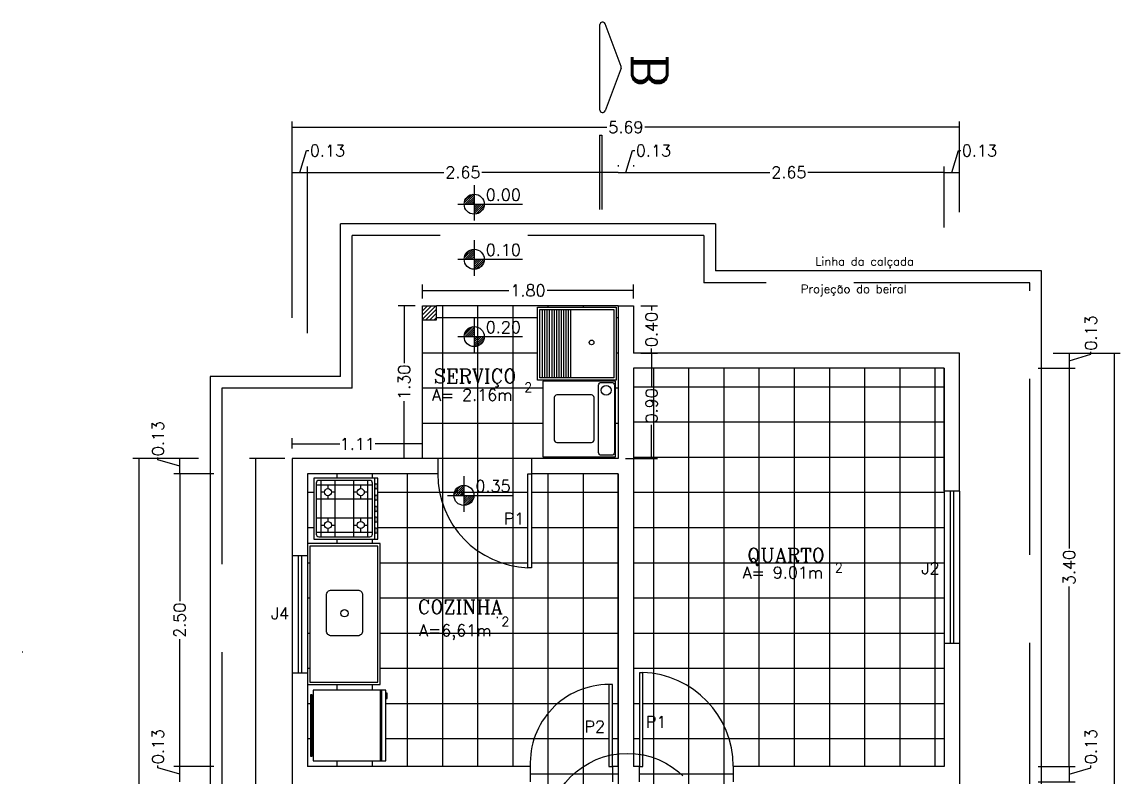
# Model space of a CAD drawing. Extents: x 374.2 to 444.1, y -26.3 to 30.2.
# Drawn here: x 394.07 to 403.45, y -11.14 to -4.7 of the extents above; entities that cross this region are included whole.
import ezdxf

# ---------------------------------------------------------------- set-up
doc = ezdxf.new("R2010")
doc.units = 0
doc.header["$LTSCALE"] = 20
doc.header["$MEASUREMENT"] = 0
doc.linetypes.add('DASHED2', pattern=[0.375, 0.25, -0.125])
doc.layers.get('0').update_dxf_attribs({"linetype": 'CONTINUOUS'})
doc.layers.get('DEFPOINTS').update_dxf_attribs({"linetype": 'CONTINUOUS'})
for name, color, linetype in [('CONCRETO', 5, 'CONTINUOUS'), ('COTAS', 244, 'CONTINUOUS'), ('EQUIPAMENTOS', 1, 'CONTINUOUS'), ('JANELA', 5, 'CONTINUOUS'), ('PAREDE', 7, 'CONTINUOUS'), ('PILAR', 1, 'CONTINUOUS'), ('PISO', 30, 'CONTINUOUS'), ('PORTA', 1, 'CONTINUOUS'), ('PORTA2', 30, 'CONTINUOUS'), ('PROJEÇÃO', 30, 'DASHED2'), ('TEXTO', 1, 'CONTINUOUS'), ('VISTAP', 244, 'CONTINUOUS')]:
    doc.layers.add(name, color=color, linetype=linetype)
doc.styles.add('ROMANC', font='ROMANC.SHX')
doc.dimstyles.get("Standard").update_dxf_attribs({"dimtxt": 0.1, "dimasz": 0.18, "dimexe": 0.05, "dimexo": 0.0625, "dimgap": 0.01, "dimtad": 0, "dimzin": 0, "dimdsep": 46, "dimtxsty": 'ROMANC', "dimblk1": 'NONE', "dimblk2": 'NONE', "dimsah": 1, "dimcen": 0.09, "dimclrd": 30, "dimclre": 30, "dimadec": 0, "dimazin": 0, "dimtfac": 1, "dimtdec": 4, "dimtofl": 0, "dimtmove": 1, "dimatfit": 3, "dimldrblk": 'NONE', "dimfxl": 1, "dimtolj": 1, "dimtzin": 0, "dimarcsym": 0})

# ---------------------------------------------------------------- blocks, each defined once
blk = doc.blocks.new('*X22')
at = {"color": 0, "linetype": 'Continuous'}
for p, q in [((422.6177, -8.3639), (422.6993, -8.2823)), ((422.6213, -8.3426), (422.6779, -8.286)), ((422.6316, -8.3676), (422.703, -8.2962)), ((422.6493, -8.3676), (422.703, -8.3139)), ((422.667, -8.3676), (422.703, -8.3316)), ((422.6847, -8.3676), (422.703, -8.3493)), ((422.7023, -8.3676), (422.703, -8.3669)), ((422.703, -8.3846), (422.72, -8.3676)), ((422.703, -8.4023), (422.7377, -8.3676)), ((422.703, -8.42), (422.7554, -8.3676)), ((422.703, -8.4377), (422.773, -8.3676)), ((422.7053, -8.4531), (422.7884, -8.3699)), ((422.7261, -8.4499), (422.7853, -8.3908))]:
    blk.add_line(p, q, dxfattribs=at)
blk = doc.blocks.new('*X23')
at = {"color": 0, "linetype": 'Continuous'}
for p, q in [((422.7061, -7.0027), (422.7799, -6.9289)), ((422.7128, -7.0137), (422.7908, -6.9356)), ((422.7132, -6.9779), (422.755, -6.9361)), ((422.7305, -7.0137), (422.7908, -6.9533)), ((422.7482, -7.0137), (422.7908, -6.971)), ((422.7658, -7.0137), (422.7908, -6.9887)), ((422.7835, -7.0137), (422.7908, -7.0064)), ((422.7908, -7.024), (422.8012, -7.0137)), ((422.7908, -7.0417), (422.8189, -7.0137)), ((422.7908, -7.0594), (422.8365, -7.0137)), ((422.7908, -7.0771), (422.8542, -7.0137)), ((422.7908, -7.0947), (422.8719, -7.0137)), ((422.8054, -7.0979), (422.875, -7.0282)), ((422.8329, -7.088), (422.8652, -7.0557))]:
    blk.add_line(p, q, dxfattribs=at)
blk = doc.blocks.new('*D24')
at = {"color": 30, "linetype": 'ByBlock', "transparency": 16777216}
for p, q in [((396.3113, -8.4214), (396.01, -8.4214)), ((396.06, -8.4214), (396.06, -11.319)), ((396.06, -14.5414), (396.06, -11.6438)), ((396.3113, -14.5414), (396.01, -14.5414))]:
    blk.add_line(p, q, dxfattribs=at)
at = {"layer": 'DEFPOINTS', "color": 0, "linetype": 'ByBlock', "transparency": 16777216}
for p in [(396.06, -8.4214), (396.3738, -8.4214), (396.3738, -14.5414)]:
    blk.add_point(p, dxfattribs=at)
at = {"color": 0, "linetype": 'ByBlock', "transparency": 16777216, "insert": (396.06, -11.4814), "char_height": 0.1, "attachment_point": 5, "rotation": 90, "style": 'ROMANC'}
blk.add_mtext('\\A1;6.12', dxfattribs=at)
blk = doc.blocks.new('_NONE')
at = {"color": 0, "linetype": 'ByBlock'}
blk.add_circle((0, 0), 0.25, dxfattribs=at)
blk = doc.blocks.new('*D25')
at = {"color": 30, "linetype": 'ByBlock', "transparency": 16777216}
for p, q in [((422.2868, -6.7515), (422.1435, -6.7515)), ((422.1935, -6.7515), (422.1935, -7.2404)), ((422.1935, -8.054), (422.1935, -7.5652)), ((422.2868, -8.054), (422.1435, -8.054))]:
    blk.add_line(p, q, dxfattribs=at)
at = {"layer": 'DEFPOINTS', "color": 0, "linetype": 'ByBlock', "transparency": 16777216}
for p in [(422.1935, -6.7515), (422.3493, -6.7515), (422.3493, -8.054)]:
    blk.add_point(p, dxfattribs=at)
at = {"color": 0, "linetype": 'ByBlock', "transparency": 16777216, "insert": (422.1935, -7.4028), "char_height": 0.1, "attachment_point": 5, "rotation": 90, "style": 'ROMANC'}
blk.add_mtext('\\A1;1.30', dxfattribs=at)
blk = doc.blocks.new('*D26')
at = {"color": 30, "linetype": 'ByBlock', "transparency": 16777216}
for p, q in [((424.2117, -6.7515), (424.3525, -6.7515)), ((424.3025, -6.7515), (424.3025, -6.7904)), ((424.3025, -7.154), (424.3025, -7.1152)), ((424.2117, -7.154), (424.3525, -7.154))]:
    blk.add_line(p, q, dxfattribs=at)
at = {"layer": 'DEFPOINTS', "color": 0, "linetype": 'ByBlock', "transparency": 16777216}
for p in [(424.1492, -6.7515), (424.1492, -7.154), (424.3025, -7.154)]:
    blk.add_point(p, dxfattribs=at)
at = {"color": 0, "linetype": 'ByBlock', "transparency": 16777216, "insert": (424.3025, -6.9528), "char_height": 0.1, "attachment_point": 5, "rotation": 90, "style": 'ROMANC'}
blk.add_mtext('\\A1;0.40', dxfattribs=at)
blk = doc.blocks.new('*D27')
at = {"color": 30, "linetype": 'ByBlock', "transparency": 16777216}
for p, q in [((422.3493, -6.689), (422.3493, -6.5701)), ((422.3493, -6.6201), (423.0869, -6.6201)), ((424.1492, -6.6201), (423.4116, -6.6201)), ((424.1492, -6.689), (424.1492, -6.5701))]:
    blk.add_line(p, q, dxfattribs=at)
at = {"layer": 'DEFPOINTS', "color": 0, "linetype": 'ByBlock', "transparency": 16777216}
for p in [(424.1492, -6.6201), (422.3493, -6.7515), (424.1492, -6.7515)]:
    blk.add_point(p, dxfattribs=at)
at = {"color": 0, "linetype": 'ByBlock', "transparency": 16777216, "insert": (423.2493, -6.6201), "char_height": 0.1, "attachment_point": 5, "style": 'ROMANC'}
blk.add_mtext('\\A1;1.80', dxfattribs=at)
blk = doc.blocks.new('*D28')
at = {"color": 30, "linetype": 'ByBlock', "transparency": 16777216}
for p, q in [((421.2392, -7.9915), (421.2392, -7.9021)), ((421.2392, -7.9521), (421.6438, -7.9521)), ((422.3493, -7.9521), (421.9447, -7.9521)), ((422.3493, -7.9915), (422.3493, -7.9021))]:
    blk.add_line(p, q, dxfattribs=at)
at = {"layer": 'DEFPOINTS', "color": 0, "linetype": 'ByBlock', "transparency": 16777216}
for p in [(422.3493, -7.9521), (421.2392, -8.054), (422.3493, -8.054)]:
    blk.add_point(p, dxfattribs=at)
at = {"color": 0, "linetype": 'ByBlock', "transparency": 16777216, "insert": (421.7943, -7.9521), "char_height": 0.1, "attachment_point": 5, "style": 'ROMANC'}
blk.add_mtext('\\A1;1.11', dxfattribs=at)
blk = doc.blocks.new('*D29')
at = {"color": 30, "linetype": 'ByBlock', "transparency": 16777216}
for p, q in [((421.3042, -5.6133), (421.3597, -5.4283)), ((421.3597, -5.4283), (421.3797, -5.4283)), ((421.2392, -6.854), (421.2392, -5.5633)), ((421.2392, -5.6133), (421.3692, -5.6133)), ((421.3692, -6.984), (421.3692, -5.5633))]:
    blk.add_line(p, q, dxfattribs=at)
at = {"layer": 'DEFPOINTS', "color": 0, "linetype": 'ByBlock', "transparency": 16777216}
for p in [(421.3692, -5.6133), (421.2392, -8.054), (421.3692, -8.184)]:
    blk.add_point(p, dxfattribs=at)
at = {"color": 0, "linetype": 'ByBlock', "transparency": 16777216, "insert": (421.3897, -5.4283), "char_height": 0.1, "attachment_point": 4, "style": 'ROMANC'}
blk.add_mtext('\\A1;0.13', dxfattribs=at)
blk = doc.blocks.new('*D30')
at = {"color": 30, "linetype": 'ByBlock', "transparency": 16777216}
for p, q in [((421.3692, -5.6133), (422.5319, -5.6133)), ((424.0192, -5.6133), (422.8566, -5.6133)), ((424.0192, -5.5515), (424.0192, -5.5633))]:
    blk.add_line(p, q, dxfattribs=at)
at = {"layer": 'DEFPOINTS', "color": 0, "linetype": 'ByBlock', "transparency": 16777216}
for p in [(424.0192, -5.6133), (424.0192, -6.7515), (421.3692, -8.184)]:
    blk.add_point(p, dxfattribs=at)
at = {"color": 0, "linetype": 'ByBlock', "transparency": 16777216, "insert": (422.6942, -5.6133), "char_height": 0.1, "attachment_point": 5, "style": 'ROMANC'}
blk.add_mtext('\\A1;2.65', dxfattribs=at)
blk = doc.blocks.new('*D31')
at = {"color": 30, "linetype": 'ByBlock', "transparency": 16777216}
for p, q in [((424.0842, -5.6133), (424.1397, -5.4283)), ((424.1397, -5.4283), (424.1597, -5.4283)), ((424.0192, -5.6133), (424.1492, -5.6133)), ((424.1492, -5.5515), (424.1492, -5.5633))]:
    blk.add_line(p, q, dxfattribs=at)
at = {"layer": 'DEFPOINTS', "color": 0, "linetype": 'ByBlock', "transparency": 16777216}
for p in [(424.1492, -5.6133), (424.0192, -6.7515), (424.1492, -6.7515)]:
    blk.add_point(p, dxfattribs=at)
at = {"color": 0, "linetype": 'ByBlock', "transparency": 16777216, "insert": (424.1697, -5.4283), "char_height": 0.1, "attachment_point": 4, "style": 'ROMANC'}
blk.add_mtext('\\A1;0.13', dxfattribs=at)
blk = doc.blocks.new('*D32')
at = {"color": 30, "linetype": 'ByBlock', "transparency": 16777216}
for p, q in [((424.1492, -5.6133), (425.3119, -5.6133)), ((426.7992, -5.6133), (425.6366, -5.6133)), ((426.7992, -6.084), (426.7992, -5.5633))]:
    blk.add_line(p, q, dxfattribs=at)
at = {"layer": 'DEFPOINTS', "color": 0, "linetype": 'ByBlock', "transparency": 16777216}
for p in [(426.7992, -5.6133), (424.1492, -6.7515), (426.7992, -7.284)]:
    blk.add_point(p, dxfattribs=at)
at = {"color": 0, "linetype": 'ByBlock', "transparency": 16777216, "insert": (425.4742, -5.6133), "char_height": 0.1, "attachment_point": 5, "style": 'ROMANC'}
blk.add_mtext('\\A1;2.65', dxfattribs=at)
blk = doc.blocks.new('*D33')
at = {"color": 30, "linetype": 'ByBlock', "transparency": 16777216}
for p, q in [((426.8642, -5.6133), (426.9197, -5.4283)), ((426.9197, -5.4283), (426.9397, -5.4283)), ((426.7992, -5.6133), (426.9292, -5.6133)), ((426.9292, -5.954), (426.9292, -5.5633))]:
    blk.add_line(p, q, dxfattribs=at)
at = {"layer": 'DEFPOINTS', "color": 0, "linetype": 'ByBlock', "transparency": 16777216}
for p in [(426.9292, -5.6133), (426.9292, -7.154), (426.7992, -7.284)]:
    blk.add_point(p, dxfattribs=at)
at = {"color": 0, "linetype": 'ByBlock', "transparency": 16777216, "insert": (426.9497, -5.4283), "char_height": 0.1, "attachment_point": 4, "style": 'ROMANC'}
blk.add_mtext('\\A1;0.13', dxfattribs=at)
blk = doc.blocks.new('*D34')
at = {"color": 30, "linetype": 'ByBlock', "transparency": 16777216}
for p, q in [((421.2392, -6.854), (421.2392, -5.1788)), ((421.2392, -5.2288), (423.9219, -5.2288)), ((426.9292, -5.2288), (424.2466, -5.2288)), ((426.9292, -5.954), (426.9292, -5.1788))]:
    blk.add_line(p, q, dxfattribs=at)
at = {"layer": 'DEFPOINTS', "color": 0, "linetype": 'ByBlock', "transparency": 16777216}
for p in [(426.9292, -5.2288), (426.9292, -7.154), (421.2392, -8.054)]:
    blk.add_point(p, dxfattribs=at)
at = {"color": 0, "linetype": 'ByBlock', "transparency": 16777216, "insert": (424.0842, -5.2288), "char_height": 0.1, "attachment_point": 5, "style": 'ROMANC'}
blk.add_mtext('\\A1;5.69', dxfattribs=at)
blk = doc.blocks.new('*D47')
at = {"color": 30, "linetype": 'ByBlock', "transparency": 16777216}
for p, q in [((427.7292, -7.154), (427.9147, -7.154)), ((427.8647, -7.154), (427.8647, -7.284)), ((427.8647, -7.219), (428.0497, -7.1635)), ((428.0497, -7.1635), (428.0497, -7.1435)), ((427.5992, -7.284), (427.9147, -7.284))]:
    blk.add_line(p, q, dxfattribs=at)
at = {"layer": 'DEFPOINTS', "color": 0, "linetype": 'ByBlock', "transparency": 16777216}
for p in [(426.9292, -7.154), (426.7992, -7.284), (427.8647, -7.284)]:
    blk.add_point(p, dxfattribs=at)
at = {"color": 0, "linetype": 'ByBlock', "transparency": 16777216, "insert": (428.0497, -7.1335), "char_height": 0.1, "attachment_point": 4, "rotation": 90, "style": 'ROMANC'}
blk.add_mtext('\\A1;0.13', dxfattribs=at)
blk = doc.blocks.new('*D48')
at = {"color": 30, "linetype": 'ByBlock', "transparency": 16777216}
for p, q in [((427.8647, -7.284), (427.8647, -8.8195)), ((427.8647, -10.6798), (427.8647, -9.1443)), ((427.5992, -10.6798), (427.9147, -10.6798))]:
    blk.add_line(p, q, dxfattribs=at)
at = {"layer": 'DEFPOINTS', "color": 0, "linetype": 'ByBlock', "transparency": 16777216}
for p in [(426.7992, -7.284), (426.7992, -10.6798), (427.8647, -10.6798)]:
    blk.add_point(p, dxfattribs=at)
at = {"color": 0, "linetype": 'ByBlock', "transparency": 16777216, "insert": (427.8647, -8.9819), "char_height": 0.1, "attachment_point": 5, "rotation": 90, "style": 'ROMANC'}
blk.add_mtext('\\A1;3.40', dxfattribs=at)
blk = doc.blocks.new('*D49')
at = {"color": 30, "linetype": 'ByBlock', "transparency": 16777216}
for p, q in [((427.8647, -10.6798), (427.8647, -10.8098)), ((427.8647, -10.7448), (428.0497, -10.6893)), ((428.0497, -10.6893), (428.0497, -10.6693)), ((427.5992, -10.8098), (427.9147, -10.8098))]:
    blk.add_line(p, q, dxfattribs=at)
at = {"layer": 'DEFPOINTS', "color": 0, "linetype": 'ByBlock', "transparency": 16777216}
for p in [(426.7992, -10.6798), (426.7992, -10.8098), (427.8647, -10.8098)]:
    blk.add_point(p, dxfattribs=at)
at = {"color": 0, "linetype": 'ByBlock', "transparency": 16777216, "insert": (428.0497, -10.6593), "char_height": 0.1, "attachment_point": 4, "rotation": 90, "style": 'ROMANC'}
blk.add_mtext('\\A1;0.13', dxfattribs=at)
blk = doc.blocks.new('*D54')
at = {"color": 30, "linetype": 'ByBlock', "transparency": 16777216}
for p, q in [((427.7292, -7.154), (428.2995, -7.154)), ((428.2495, -7.154), (428.2495, -10.9266)), ((428.2495, -15.024), (428.2495, -11.2514)), ((427.7292, -15.024), (428.2995, -15.024))]:
    blk.add_line(p, q, dxfattribs=at)
at = {"layer": 'DEFPOINTS', "color": 0, "linetype": 'ByBlock', "transparency": 16777216}
for p in [(426.9292, -7.154), (426.9292, -15.024), (428.2495, -15.024)]:
    blk.add_point(p, dxfattribs=at)
at = {"color": 0, "linetype": 'ByBlock', "transparency": 16777216, "insert": (428.2495, -11.089), "char_height": 0.1, "attachment_point": 5, "rotation": 90, "style": 'ROMANC'}
blk.add_mtext('\\A1;7.87', dxfattribs=at)
blk = doc.blocks.new('*D57')
at = {"color": 30, "linetype": 'ByBlock', "transparency": 16777216}
for p, q in [((420.0939, -10.6893), (420.0939, -10.6693)), ((420.2789, -10.7448), (420.0939, -10.6893)), ((420.5692, -10.6798), (420.2289, -10.6798)), ((420.2789, -10.8098), (420.2789, -10.6798))]:
    blk.add_line(p, q, dxfattribs=at)
at = {"layer": 'DEFPOINTS', "color": 0, "linetype": 'ByBlock', "transparency": 16777216}
for p in [(420.2789, -10.6798), (421.3692, -10.6798), (421.3692, -10.8098)]:
    blk.add_point(p, dxfattribs=at)
at = {"color": 0, "linetype": 'ByBlock', "transparency": 16777216, "insert": (420.0939, -10.6593), "char_height": 0.1, "attachment_point": 4, "rotation": 90, "style": 'ROMANC'}
blk.add_mtext('\\A1;0.13', dxfattribs=at)
blk = doc.blocks.new('*D58')
at = {"color": 30, "linetype": 'ByBlock', "transparency": 16777216}
for p, q in [((420.5692, -8.184), (420.2289, -8.184)), ((420.2789, -8.184), (420.2789, -9.2695)), ((420.2789, -10.6798), (420.2789, -9.5943))]:
    blk.add_line(p, q, dxfattribs=at)
at = {"layer": 'DEFPOINTS', "color": 0, "linetype": 'ByBlock', "transparency": 16777216}
for p in [(420.2789, -8.184), (421.3692, -8.184), (421.3692, -10.6798)]:
    blk.add_point(p, dxfattribs=at)
at = {"color": 0, "linetype": 'ByBlock', "transparency": 16777216, "insert": (420.2789, -9.4319), "char_height": 0.1, "attachment_point": 5, "rotation": 90, "style": 'ROMANC'}
blk.add_mtext('\\A1;2.50', dxfattribs=at)
blk = doc.blocks.new('*D59')
at = {"color": 30, "linetype": 'ByBlock', "transparency": 16777216}
for p, q in [((420.0939, -8.0635), (420.0939, -8.0435)), ((420.2789, -8.119), (420.0939, -8.0635)), ((420.4392, -8.054), (420.2289, -8.054)), ((420.2789, -8.184), (420.2789, -8.054))]:
    blk.add_line(p, q, dxfattribs=at)
at = {"layer": 'DEFPOINTS', "color": 0, "linetype": 'ByBlock', "transparency": 16777216}
for p in [(420.2789, -8.054), (421.2392, -8.054), (421.3692, -8.184)]:
    blk.add_point(p, dxfattribs=at)
at = {"color": 0, "linetype": 'ByBlock', "transparency": 16777216, "insert": (420.0939, -8.0335), "char_height": 0.1, "attachment_point": 4, "rotation": 90, "style": 'ROMANC'}
blk.add_mtext('\\A1;0.13', dxfattribs=at)
blk = doc.blocks.new('*D60')
at = {"color": 30, "linetype": 'ByBlock', "transparency": 16777216}
for p, q in [((420.4392, -8.054), (419.9326, -8.054)), ((419.9826, -8.054), (419.9826, -10.9516)), ((419.9826, -14.174), (419.9826, -11.2764)), ((420.4392, -14.174), (419.9326, -14.174))]:
    blk.add_line(p, q, dxfattribs=at)
at = {"layer": 'DEFPOINTS', "color": 0, "linetype": 'ByBlock', "transparency": 16777216}
for p in [(419.9826, -8.054), (421.2392, -8.054), (421.2392, -14.174)]:
    blk.add_point(p, dxfattribs=at)
at = {"color": 0, "linetype": 'ByBlock', "transparency": 16777216, "insert": (419.9826, -11.114), "char_height": 0.1, "attachment_point": 5, "rotation": 90, "style": 'ROMANC'}
blk.add_mtext('\\A1;6.12', dxfattribs=at)
blk = doc.blocks.new('*X61')
at = {"color": 0, "linetype": 'Continuous'}
for p, q in [((422.3493, -6.8646), (422.4623, -6.7515)), ((422.3493, -6.8292), (422.4269, -6.7515)), ((422.3493, -6.7938), (422.3916, -6.7515)), ((422.3493, -6.7585), (422.3562, -6.7515)), ((422.3776, -6.8715), (422.4693, -6.7799)), ((422.413, -6.8715), (422.4693, -6.8153)), ((422.4484, -6.8715), (422.4693, -6.8506))]:
    blk.add_line(p, q, dxfattribs=at)
blk = doc.blocks.new('*D73')
at = {"color": 30, "linetype": 'ByBlock', "transparency": 16777216}
for p, q in [((424.2117, -7.154), (424.3532, -7.154)), ((424.3032, -7.154), (424.3032, -7.4416)), ((424.3032, -8.054), (424.3032, -7.7664)), ((424.0817, -8.054), (424.3532, -8.054))]:
    blk.add_line(p, q, dxfattribs=at)
at = {"layer": 'DEFPOINTS', "color": 0, "linetype": 'ByBlock', "transparency": 16777216}
for p in [(424.1492, -7.154), (424.0192, -8.054), (424.3032, -8.054)]:
    blk.add_point(p, dxfattribs=at)
at = {"color": 0, "linetype": 'ByBlock', "transparency": 16777216, "insert": (424.3032, -7.604), "char_height": 0.1, "attachment_point": 5, "rotation": 90, "style": 'ROMANC'}
blk.add_mtext('\\A1;0.90', dxfattribs=at)

msp = doc.modelspace()

# ---------------------------------------------------------------- linework, layer by layer
at = {"layer": 'CONCRETO', "color": 244, "linetype": 'Continuous', "ltscale": 0.2}
for p, q in [((399.9838, -6.4189), (396.7838, -6.4189)), ((396.7838, -7.7214), (396.7838, -6.4189)), ((399.9838, -6.4189), (399.9838, -6.8214)), ((402.7638, -6.8214), (399.9838, -6.8214)), ((402.7638, -16.0914), (402.7638, -6.8214)), ((396.7838, -7.7214), (395.6738, -7.7214)), ((395.6738, -7.7214), (395.6738, -15.2414))]:
    msp.add_line(p, q, dxfattribs=at)
at = {"layer": 'COTAS', "color": 3}
for p, q in [((398.9926, -5.6636), (398.9926, -6.2966)), ((398.9926, -5.6636), (399.0144, -5.6636)), ((399.0144, -5.6636), (399.0144, -6.2966))]:
    msp.add_line(p, q, dxfattribs=at)
at = {"layer": 'DEFPOINTS', "color": 0, "linetype": 'ByBlock'}
for p in [(399.1538, -7.6514), (402.0638, -8.7114), (402.0638, -8.7114), (399.2838, -8.9514), (401.9338, -8.9414), (401.9338, -8.9414), (401.9338, -11.0429)]:
    msp.add_point(p, dxfattribs=at)
at = {"layer": 'EQUIPAMENTOS', "color": 244, "linetype": 'Continuous'}
msp.add_arc((394.0689, -10.0933), 0.0225, 69.16466, 90, dxfattribs=at)
at = {"layer": 'JANELA', "color": 244}
for p, q in [((401.9338, -8.6989), (401.9338, -9.9989)), ((402.0638, -8.6989), (402.0638, -9.9989)), ((396.3738, -9.2508), (396.3738, -10.2508)), ((396.5038, -9.2508), (396.5038, -10.2508))]:
    msp.add_line(p, q, dxfattribs=at)
at = {"layer": 'JANELA', "color": 1}
for p, q in [((401.9838, -8.6989), (401.9838, -9.9989)), ((402.0138, -8.6989), (402.0138, -9.9989)), ((396.4238, -9.2508), (396.4238, -10.2508)), ((396.4538, -9.2508), (396.4538, -10.2508))]:
    msp.add_line(p, q, dxfattribs=at)
at = {"layer": 'JANELA', "color": 30}
for p, q in [((396.5232, -9.3114), (396.5038, -9.3114)), ((396.5232, -9.6114), (396.5038, -9.6114)), ((396.5232, -9.9114), (396.5038, -9.9114)), ((396.5232, -10.2114), (396.5038, -10.2114)), ((396.5288, -10.5114), (396.5038, -10.5114)), ((399.1538, -10.5114), (399.1038, -10.5114)), ((399.3338, -10.5114), (399.2838, -10.5114)), ((396.5288, -10.8114), (396.5038, -10.8114)), ((399.1538, -10.8114), (399.1038, -10.8114)), ((399.3338, -10.8114), (399.2838, -10.8114))]:
    msp.add_line(p, q, dxfattribs=at)
at = {"layer": 'PAREDE', "color": 30}
for p, q in [((398.5538, -7.1189), (398.5538, -7.1288)), ((398.8538, -7.1189), (398.8538, -7.1288)), ((398.5538, -7.7516), (398.5538, -7.7614)), ((398.8538, -7.7516), (398.8538, -7.7614)), ((398.5538, -8.4061), (398.5538, -8.4214)), ((398.8538, -8.4061), (398.8538, -8.4214)), ((396.7538, -10.3465), (396.7538, -10.3967)), ((397.0538, -10.3465), (397.0538, -10.3967)), ((396.7538, -10.9967), (396.7538, -11.0472)), ((397.0538, -10.9967), (397.0538, -11.0472))]:
    msp.add_line(p, q, dxfattribs=at)
at = {"layer": 'PAREDE'}
for p, q in [((399.1538, -7.1189), (399.1538, -8.4214)), ((399.1538, -7.5214), (399.1538, -7.5214)), ((402.0638, -7.5214), (399.2838, -7.5214)), ((402.0638, -8.6989), (402.0638, -7.5214)), ((399.2838, -7.6514), (399.2838, -11.0472)), ((401.9338, -7.6514), (399.2838, -7.6514)), ((401.9338, -8.6989), (401.9338, -7.6514)), ((401.9338, -7.6514), (401.9338, -8.6989)), ((396.3738, -8.4214), (396.3738, -9.2508)), ((397.6138, -8.4214), (396.3738, -8.4214)), ((397.6138, -8.4214), (397.6138, -8.5514)), ((398.4138, -8.4214), (398.4138, -8.5514)), ((399.1538, -8.4214), (398.4138, -8.4214)), ((396.5038, -8.5514), (396.5038, -9.2508)), ((397.6138, -8.5514), (396.5038, -8.5514)), ((399.1538, -8.5514), (398.4138, -8.5514)), ((399.1538, -8.5514), (399.1538, -11.0472)), ((402.0638, -8.6989), (401.9338, -8.6989)), ((396.5038, -9.2508), (396.3738, -9.2508)), ((402.0638, -9.9989), (401.9338, -9.9989)), ((401.9338, -9.9989), (401.9338, -11.0472)), ((396.3738, -10.2508), (396.3738, -14.5414)), ((396.5038, -10.2508), (396.3738, -10.2508)), ((396.5038, -10.2508), (396.5038, -11.0472)), ((398.4038, -11.0472), (396.5038, -11.0472)), ((398.4038, -11.0472), (398.4038, -11.1772)), ((399.1038, -11.0472), (399.1038, -11.1772)), ((399.1538, -11.0472), (399.1038, -11.0472)), ((399.3338, -11.0472), (399.2838, -11.0472)), ((399.3338, -11.1772), (399.3338, -11.0472)), ((400.1838, -11.0472), (400.1338, -11.0472)), ((400.1338, -11.0472), (400.1338, -11.1772)), ((401.9338, -11.0472), (400.1838, -11.0472)), ((400.1838, -11.0472), (400.1838, -11.0472)), ((400.1838, -11.0472), (400.1838, -11.0472))]:
    msp.add_line(p, q, dxfattribs=at)
at = {"layer": 'PAREDE', "linetype": 'Continuous'}
for p, q in [((399.1538, -7.1189), (399.2838, -7.1189)), ((399.2838, -7.1189), (399.2838, -7.5214)), ((402.0638, -9.9989), (402.0638, -11.9781))]:
    msp.add_line(p, q, dxfattribs=at)
at = {"layer": 'PAREDE', "color": 7, "linetype": 'Continuous'}
msp.add_line((399.1538, -11.0472), (399.1538, -8.5514), dxfattribs=at)
at = {"layer": 'PILAR', "color": 1, "linetype": 'Continuous'}
for p, q in [((397.4838, -7.2389), (397.4838, -7.1189)), ((397.4838, -7.1189), (397.6038, -7.1189)), ((397.6038, -7.2389), (397.6038, -7.1189)), ((397.4838, -7.2389), (397.6038, -7.2389))]:
    msp.add_line(p, q, dxfattribs=at)
at = {"layer": 'PISO'}
for p, q in [((399.1538, -7.1189), (397.6038, -7.1189)), ((398.4659, -7.2214), (397.6038, -7.2214)), ((399.1538, -7.2214), (399.1361, -7.2214)), ((398.4659, -7.5214), (397.4838, -7.5214)), ((399.1538, -7.5214), (399.1361, -7.5214)), ((398.5105, -7.8214), (397.4838, -7.8214)), ((399.1538, -7.8214), (399.1312, -7.8214)), ((398.5105, -8.1214), (397.4838, -8.1214)), ((399.1538, -8.1214), (399.1312, -8.1214)), ((398.4138, -8.4214), (397.6138, -8.4214)), ((398.1238, -9.7829), (398.1238, -9.7711))]:
    msp.add_line(p, q, dxfattribs=at)
at = {"layer": 'PISO', "color": 30}
for p, q in [((397.6538, -7.1189), (397.6538, -11.0472)), ((397.9538, -7.1189), (397.9538, -11.0472)), ((398.2538, -7.1189), (398.2538, -11.0472)), ((399.4538, -7.6514), (399.4538, -15.2614)), ((399.7538, -7.6514), (399.7538, -15.2614)), ((400.0538, -7.6514), (400.0538, -15.2614)), ((400.3538, -7.6514), (400.3538, -11.0472)), ((400.6538, -7.6514), (400.6538, -11.0472)), ((400.9538, -7.6514), (400.9538, -11.0472)), ((401.2538, -7.6514), (401.2538, -11.0472)), ((401.5538, -7.6514), (401.5538, -11.0472)), ((401.8538, -7.6514), (401.8538, -11.0472)), ((401.9338, -7.8114), (399.2838, -7.8114)), ((401.9338, -8.1114), (399.2838, -8.1114)), ((401.9338, -8.4114), (399.2838, -8.4114)), ((396.7538, -8.5514), (396.7538, -8.5875)), ((397.0538, -8.5514), (397.0538, -8.5875)), ((397.3538, -8.5514), (397.3538, -11.0472)), ((397.3538, -8.5514), (397.3538, -11.0472)), ((398.5538, -8.5514), (398.5538, -15.3914)), ((398.8538, -8.5514), (398.8538, -15.3914)), ((399.1538, -8.5514), (399.1538, -12.0772)), ((396.5579, -8.7114), (396.5038, -8.7114)), ((398.3838, -8.7114), (397.1029, -8.7114)), ((399.1538, -8.7114), (398.4138, -8.7114)), ((401.9338, -8.7114), (399.2838, -8.7114)), ((396.5579, -9.0114), (396.5038, -9.0114)), ((398.3838, -9.0114), (397.1029, -9.0114)), ((399.1538, -9.0114), (398.4138, -9.0114)), ((401.9338, -9.0114), (399.2838, -9.0114)), ((396.7538, -9.1075), (396.7538, -9.1465)), ((397.0538, -9.1075), (397.0538, -9.1465)), ((398.3838, -9.3114), (397.1232, -9.3114)), ((399.1538, -9.3114), (398.4138, -9.3114)), ((401.9338, -9.3114), (399.2838, -9.3114)), ((399.1538, -9.6114), (397.1232, -9.6114)), ((401.9338, -9.6114), (399.2838, -9.6114)), ((399.1538, -9.9114), (397.1232, -9.9114)), ((401.9338, -9.9114), (399.2838, -9.9114)), ((399.1538, -10.2114), (397.1232, -10.2114)), ((401.9338, -10.2114), (399.2838, -10.2114)), ((399.0738, -10.5114), (397.1722, -10.5114)), ((401.9338, -10.5114), (399.3638, -10.5114)), ((399.0738, -10.8114), (397.1722, -10.8114)), ((401.9338, -10.8114), (399.3638, -10.8114)), ((399.1538, -11.1114), (398.4038, -11.1114)), ((400.1338, -11.1114), (399.3338, -11.1114))]:
    msp.add_line(p, q, dxfattribs=at)
at = {"layer": 'PISO', "color": 30, "linetype": 'Continuous'}
msp.add_line((397.4838, -8.4214), (397.4838, -7.2389), dxfattribs=at)
at = {"layer": 'PORTA'}
for points in [[(398.3838, -8.5514), (398.4138, -8.5514), (398.4138, -9.3514), (398.3838, -9.3514)], [(399.3638, -10.2472), (399.3338, -10.2472), (399.3338, -11.0472), (399.3638, -11.0472)], [(399.0738, -11.0472), (399.1038, -11.0472), (399.1038, -10.3472), (399.0738, -10.3472)]]:
    msp.add_lwpolyline(points, close=True, dxfattribs=at)
at = {"layer": 'PORTA2'}
for centre, start, end in [((398.4144, -8.5514), 180, 267.81062), ((399.3332, -11.0436), 0, 87.81062)]:
    msp.add_arc(centre, 0.8006, start, end, dxfattribs=at)
at = {"layer": 'PORTA2', "color": 30}
msp.add_arc((399.0738, -11.0178), 0.6706, 90, 182.5089, dxfattribs=at)
at = {"layer": 'PROJEÇÃO', "color": 30, "linetype": 'DASHED2', "ltscale": 0.3}
for p, q in [((396.8838, -7.8214), (396.8838, -6.5189)), ((399.8838, -6.5189), (396.8838, -6.5189)), ((399.8838, -6.5189), (399.8838, -6.9214)), ((402.6638, -6.9214), (399.8838, -6.9214)), ((402.6638, -15.9914), (402.6638, -6.9214)), ((395.7738, -7.8214), (395.7738, -15.1414)), ((396.8838, -7.8214), (395.7738, -7.8214))]:
    msp.add_line(p, q, dxfattribs=at)
at = {"layer": 'PROJEÇÃO', "linetype": 'DASHED2', "ltscale": 0.3}
msp.add_circle((399.2316, -11.6191), 0.685, dxfattribs=at)
at = {"layer": 'TEXTO', "color": 3, "linetype": 'Continuous'}
for p, q in [((398.9973, -5.4494), (398.9973, -4.7215)), ((399.1776, -5.0776), (399.0408, -4.7136)), ((399.1776, -5.0934), (399.0408, -5.4573))]:
    msp.add_line(p, q, dxfattribs=at)
at = {"layer": 'TEXTO', "color": 1, "linetype": 'Continuous'}
for p, q in [((397.9254, -6.0887), (397.9254, -6.3917)), ((397.7854, -6.2519), (398.3375, -6.2519)), ((397.9254, -6.5588), (397.9254, -6.8618)), ((397.7854, -6.722), (398.3375, -6.722)), ((397.8376, -8.5719), (397.8376, -8.8748)), ((397.6976, -8.735), (398.2497, -8.735))]:
    msp.add_line(p, q, dxfattribs=at)
at = {"layer": 'TEXTO', "linetype": 'Continuous'}
for p, q in [((397.9254, -7.2179), (397.9254, -7.5209)), ((397.7854, -7.381), (398.3375, -7.381))]:
    msp.add_line(p, q, dxfattribs=at)
at = {"layer": 'TEXTO', "color": 1, "linetype": 'Continuous'}
for centre in [(397.9254, -6.2519), (397.9254, -6.722), (397.8376, -8.735)]:
    msp.add_circle(centre, 0.0854, dxfattribs=at)
at = {"layer": 'TEXTO', "linetype": 'Continuous'}
msp.add_circle((397.9254, -7.381), 0.0854, dxfattribs=at)
at = {"layer": 'TEXTO', "color": 3, "linetype": 'Continuous'}
for centre, start, end in [((399.0198, -4.7215), 20.60138, 180), ((399.1566, -5.0855), 339.39862, 20.60138), ((399.1566, -5.0855), 339.39862, 20.60138), ((399.0198, -5.4494), 180, 339.39862)]:
    msp.add_arc(centre, 0.0225, start, end, dxfattribs=at)
at = {"layer": 'VISTAP', "color": 244, "linetype": 'Continuous'}
for p, q in [((398.4859, -7.7316), (398.4859, -7.1488)), ((398.4859, -7.1488), (399.1161, -7.1488)), ((398.5059, -7.1488), (398.5059, -7.7316)), ((398.5259, -7.1488), (398.5259, -7.7316)), ((398.5459, -7.1488), (398.5459, -7.7316)), ((398.5659, -7.1488), (398.5659, -7.7316)), ((398.5859, -7.1488), (398.5859, -7.7316)), ((398.6059, -7.1488), (398.6059, -7.7316)), ((398.6259, -7.1488), (398.6259, -7.7316)), ((398.6459, -7.1488), (398.6459, -7.7316)), ((398.6659, -7.1488), (398.6659, -7.7316)), ((398.6859, -7.1488), (398.6859, -7.7316)), ((398.7059, -7.1488), (398.7059, -7.7316)), ((398.7259, -7.1488), (398.7259, -7.7316)), ((398.7459, -7.1488), (398.7459, -7.7316)), ((399.1161, -7.1488), (399.1161, -7.7316)), ((399.1161, -7.7316), (398.4859, -7.7316)), ((396.5579, -8.5875), (396.5579, -9.1075)), ((397.1029, -8.5875), (396.5579, -8.5875)), ((396.5779, -8.63), (396.5779, -9.065)), ((397.0354, -8.6075), (396.6004, -8.6075)), ((396.6179, -8.6075), (396.6179, -9.0875)), ((396.7379, -8.6075), (396.7379, -9.0875)), ((396.8979, -9.0875), (396.8979, -8.6075)), ((397.0179, -9.0875), (397.0179, -8.6075)), ((397.0579, -9.065), (397.0579, -8.63)), ((397.0779, -9.1075), (397.0779, -8.5875)), ((397.1029, -9.1075), (397.1029, -8.5875)), ((397.0579, -8.6475), (396.5779, -8.6475)), ((396.6479, -8.7075), (396.6179, -8.7075)), ((396.6779, -8.6475), (396.6779, -8.6775)), ((396.7379, -8.7075), (396.7079, -8.7075)), ((396.9279, -8.7075), (396.8979, -8.7075)), ((396.9579, -8.6775), (396.9579, -8.6475)), ((397.0179, -8.7075), (396.9879, -8.7075)), ((397.0579, -8.7675), (396.5779, -8.7675)), ((396.6779, -8.7375), (396.6779, -8.7675)), ((396.9579, -8.7675), (396.9579, -8.7375)), ((396.5779, -8.9275), (397.0579, -8.9275)), ((396.6179, -8.9875), (396.6479, -8.9875)), ((396.6779, -8.9275), (396.6779, -8.9575)), ((396.7079, -8.9875), (396.7379, -8.9875)), ((396.8979, -8.9875), (396.9279, -8.9875)), ((396.9579, -8.9575), (396.9579, -8.9275)), ((396.9879, -8.9875), (397.0179, -8.9875)), ((396.5779, -9.0475), (397.0579, -9.0475)), ((396.6004, -9.0875), (397.0354, -9.0875)), ((396.6779, -9.0175), (396.6779, -9.0475)), ((396.9579, -9.0475), (396.9579, -9.0175)), ((397.1232, -9.1465), (396.5032, -9.1465)), ((396.5579, -9.1075), (397.1029, -9.1075)), ((397.1232, -10.3465), (397.1232, -9.1465)), ((396.5032, -10.3465), (397.1232, -10.3465)), ((397.1722, -10.3967), (396.5522, -10.3967)), ((396.5522, -10.3967), (396.5522, -10.9967)), ((397.1271, -10.9967), (397.1271, -10.3967)), ((397.1371, -10.9967), (397.1371, -10.3967)), ((397.1722, -10.9967), (397.1722, -10.3967)), ((396.5522, -10.9967), (397.1722, -10.9967))]:
    msp.add_line(p, q, dxfattribs=at)
for points in [[(398.4659, -7.7516), (398.4659, -7.1288), (399.1361, -7.1288), (399.1361, -7.7516)], [(399.1312, -8.4061), (399.1312, -7.7614), (398.5105, -7.7614), (398.5105, -8.4061)], [(396.5232, -10.3265), (397.1032, -10.3265), (397.1032, -9.1665), (396.5232, -9.1665)], [(396.5442, -10.9576), (396.5442, -10.4339), (396.5288, -10.4339), (396.5288, -10.9576)], [(397.1742, -10.4197), (397.1742, -10.4653), (397.1844, -10.4653), (397.1844, -10.4197)]]:
    msp.add_lwpolyline(points, close=True, dxfattribs=at)
for points in [[(399.1207, -7.7944), (399.1207, -8.3703, -0.414214), (399.0982, -8.3928), (399.0088, -8.3928, -0.414214), (398.9863, -8.3703), (398.9863, -7.7944, -0.414214), (399.0088, -7.7719), (399.0982, -7.7719, -0.414214)], [(398.6084, -7.9007), (398.6084, -8.2612, 0.414214), (398.6309, -8.2837), (398.9246, -8.2837, 0.414214), (398.9471, -8.2612), (398.9471, -7.9007, 0.414214), (398.9246, -7.8782), (398.6309, -7.8782, 0.414214)], [(396.9326, -9.9317), (396.7062, -9.9317, -0.414214), (396.6662, -9.8917), (396.6662, -9.5828, -0.414214), (396.7062, -9.5428), (396.9326, -9.5428, -0.414214), (396.9726, -9.5828), (396.9726, -9.8917, -0.414214)]]:
    msp.add_lwpolyline(points, format="xyb", close=True, dxfattribs=at)
for centre, radius in [((398.9265, -7.4311), 0.0202), ((399.0507, -7.839), 0.042), ((396.6779, -8.7075), 0.03), ((396.9579, -8.7075), 0.03), ((396.6779, -8.9875), 0.03), ((396.9579, -8.9875), 0.03), ((396.8194, -9.74), 0.031)]:
    msp.add_circle(centre, radius, dxfattribs=at)
for centre, start, end in [((396.6004, -8.63), 90, 180), ((397.0354, -8.63), 0, 90), ((396.6004, -9.065), 180, 270), ((397.0354, -9.065), 270, 360)]:
    msp.add_arc(centre, 0.0225, start, end, dxfattribs=at)
for centre in [(397.0888, -8.6578), (397.0888, -8.7538), (397.0888, -8.8498), (397.0888, -8.941), (397.0888, -9.0346)]:
    msp.add_ellipse(centre, major_axis=(0, 0.024), ratio=0.400522, dxfattribs=at)

# ---------------------------------------------------------------- block references
at = {"layer": 'PILAR', "linetype": 'Continuous'}
msp.add_blockref('*X61', (-24.8654, -0.3674), dxfattribs=at)
at = {"layer": 'TEXTO', "linetype": 'Continuous'}
for name, p in [('*X23', (-24.8654, 0.7618)), ('*X23', (-24.8654, 0.2917)), ('*X23', (-24.8654, -0.3674)), ('*X22', (-24.8654, -0.3674))]:
    msp.add_blockref(name, p, dxfattribs=at)

# ---------------------------------------------------------------- texts
at = {"layer": 'TEXTO', "color": 3, "linetype": 'Continuous', "style": 'ROMANC', "text_generation_flag": 2}
msp.add_text('B', height=0.3, rotation=90, dxfattribs=at).set_placement((399.5714, -4.9727))
at = {"layer": 'TEXTO', "color": 1, "linetype": 'Continuous', "style": 'ROMANC'}
for s, p in [('0.00', (398.0236, -6.2222)), ('0.10', (398.0236, -6.6923)), ('0.35', (397.9358, -8.7054))]:
    msp.add_text(s, height=0.1, dxfattribs=at).set_placement(p)
at = {"layer": 'TEXTO', "color": 244, "ltscale": 0.3, "style": 'ROMANC'}
for s, p in [('Linha da calçada', (400.8348, -6.7762)), ('Projeção do beiral', (400.7111, -7.011))]:
    msp.add_text(s, height=0.072, dxfattribs=at).set_placement(p)
at = {"layer": 'TEXTO', "linetype": 'Continuous', "style": 'ROMANC'}
msp.add_text('0.20', height=0.1, dxfattribs=at).set_placement((398.0236, -7.3514))
at = {"layer": 'TEXTO', "ltscale": 0.3, "style": 'ROMANC'}
for s, height, p in [('SERVIÇO', 0.12, (397.5811, -7.7773)), ('2', 0.08, (398.3517, -7.8536)), ('A= 2.16m', 0.1, (397.5649, -7.9281)), ('QUARTO', 0.12, (400.2524, -9.3053)), ('A= 9.01m', 0.1, (400.2142, -9.443)), ('2', 0.08, (401.001, -9.3918)), ('J2', 0.1, (401.7393, -9.4066)), ('COZINHA', 0.12, (397.4425, -9.7442)), ('A=6,61m', 0.1, (397.4551, -9.9363)), ('2', 0.08, (398.1566, -9.8511)), ('P2', 0.1, (398.8652, -10.7564)), ('P1', 0.1, (399.389, -10.7164))]:
    msp.add_text(s, height=height, dxfattribs=at).set_placement(p)
at = {"layer": 'TEXTO', "color": 1, "ltscale": 0.3, "style": 'ROMANC'}
for s, p in [('P1', (398.1765, -8.9836)), ('J4', (396.1925, -9.7913))]:
    msp.add_text(s, height=0.1, dxfattribs=at).set_placement(p)

# ---------------------------------------------------------------- dimensions: what is measured, and where the dimension line sits
at = {"layer": 'COTAS', "linetype": 'Continuous'}
for base, p1, p2, override, picture, middle in [((402.0638, -5.5962), (396.3738, -8.4214), (402.0638, -7.5214), {"dimexo": 1.2}, '*D34', (399.2188, -5.5962)), ((396.5038, -5.9807), (396.3738, -8.4214), (396.5038, -8.5514), {"dimexo": 1.2}, '*D29', (396.5243, -5.7957)), ((399.2838, -5.9807), (399.1538, -7.1189), (399.2838, -7.1189), {"dimexo": 1.2, "dimse1": 1}, '*D31', (399.3043, -5.7957)), ((402.0638, -5.9807), (401.9338, -7.6514), (402.0638, -7.5214), {"dimexo": 1.2, "dimse1": 1}, '*D33', (402.0843, -5.7957)), ((399.1538, -5.9807), (396.5038, -8.5514), (399.1538, -7.1189), {"dimexo": 1.2, "dimse1": 1}, '*D30', (397.8288, -5.9807)), ((401.9338, -5.9807), (399.2838, -7.1189), (401.9338, -7.6514), {"dimexo": 1.2, "dimse1": 1}, '*D32', (400.6088, -5.9807))]:
    dim = msp.add_linear_dim(base=base, p1=p1, p2=p2, dimstyle='Standard', override=override, dxfattribs=at)
    dim.commit()
    dim.dimension.update_dxf_attribs({"geometry": picture, "text_midpoint": middle, "insert": (-24.8654, -0.3674)})
for base, p1, p2, picture, middle, set_off in [((399.2838, -6.9875), (397.4838, -7.1189), (399.2838, -7.1189), '*D27', (398.3838, -6.9875), (-24.8654, -0.3674)), ((397.4838, -8.2957), (396.3738, -8.3976), (397.4838, -8.3976), '*D28', (396.9288, -8.2957), (-24.8654, -0.3436))]:
    dim = msp.add_linear_dim(base=base, p1=p1, p2=p2, dimstyle='Standard', dxfattribs=at)
    dim.commit()
    dim.dimension.update_dxf_attribs({"geometry": picture, "text_midpoint": middle, "insert": set_off})
for base, p1, p2, picture, middle in [((397.3281, -7.1189), (397.4838, -8.4214), (397.4838, -7.1189), '*D25', (397.3281, -7.7702)), ((399.4371, -7.5214), (399.2838, -7.1189), (399.2838, -7.5214), '*D26', (399.4371, -7.3202)), ((399.4378, -8.4214), (399.2838, -7.5214), (399.1538, -8.4214), '*D73', (399.4378, -7.9714))]:
    dim = msp.add_linear_dim(base=base, p1=p1, p2=p2, angle=90, dimstyle='Standard', dxfattribs=at)
    dim.commit()
    dim.dimension.update_dxf_attribs({"geometry": picture, "text_midpoint": middle, "insert": (-24.8654, -0.3674)})
for base, p1, p2, override, picture, middle, set_off in [((402.9993, -7.6514), (402.0638, -7.5214), (401.9338, -7.6514), {"dimexo": 0.8}, '*D47', (403.1843, -7.5009), (-24.8654, -0.3674)), ((403.384, -15.3914), (402.0638, -7.5214), (402.0638, -15.3914), {"dimexo": 0.8}, '*D54', (403.384, -11.4564), (-24.8654, -0.3674)), ((402.9993, -11.0472), (401.9338, -7.6514), (401.9338, -11.0472), {"dimexo": 0.8, "dimse1": 1}, '*D48', (402.9993, -9.3493), (-24.8654, -0.3674)), ((395.4135, -8.4214), (396.5038, -8.5514), (396.3738, -8.4214), {"dimexo": 0.8, "dimse1": 1}, '*D59', (395.2285, -8.4009), (-24.8654, -0.3674)), ((395.0643, -8.4214), (396.321, -14.5414), (396.321, -8.4214), {"dimexo": 0.8}, '*D60', (395.0643, -11.4814), (-24.9183, -0.3674)), ((395.4135, -8.5514), (396.5038, -11.0472), (396.5038, -8.5514), {"dimexo": 0.8, "dimse1": 1}, '*D58', (395.4135, -9.7993), (-24.8654, -0.3674)), ((395.4135, -11.0472), (396.5038, -11.1772), (396.5038, -11.0472), {"dimexo": 0.8, "dimse1": 1}, '*D57', (395.2285, -11.0267), (-24.8654, -0.3674)), ((402.9993, -11.1772), (401.9338, -11.0472), (401.9338, -11.1772), {"dimexo": 0.8, "dimse1": 1}, '*D49', (403.1843, -11.0267), (-24.8654, -0.3674))]:
    dim = msp.add_linear_dim(base=base, p1=p1, p2=p2, angle=90, dimstyle='Standard', override=override, dxfattribs=at)
    dim.commit()
    dim.dimension.update_dxf_attribs({"geometry": picture, "text_midpoint": middle, "insert": set_off})
dim = msp.add_linear_dim(base=(396.06, -8.4214), p1=(396.3738, -14.5414), p2=(396.3738, -8.4214), angle=90, dimstyle='Standard', dxfattribs=at)
dim.commit()
dim.dimension.update_dxf_attribs({"geometry": '*D24', "text_midpoint": (396.06, -11.4814)})

doc.saveas('drawing.dxf')
